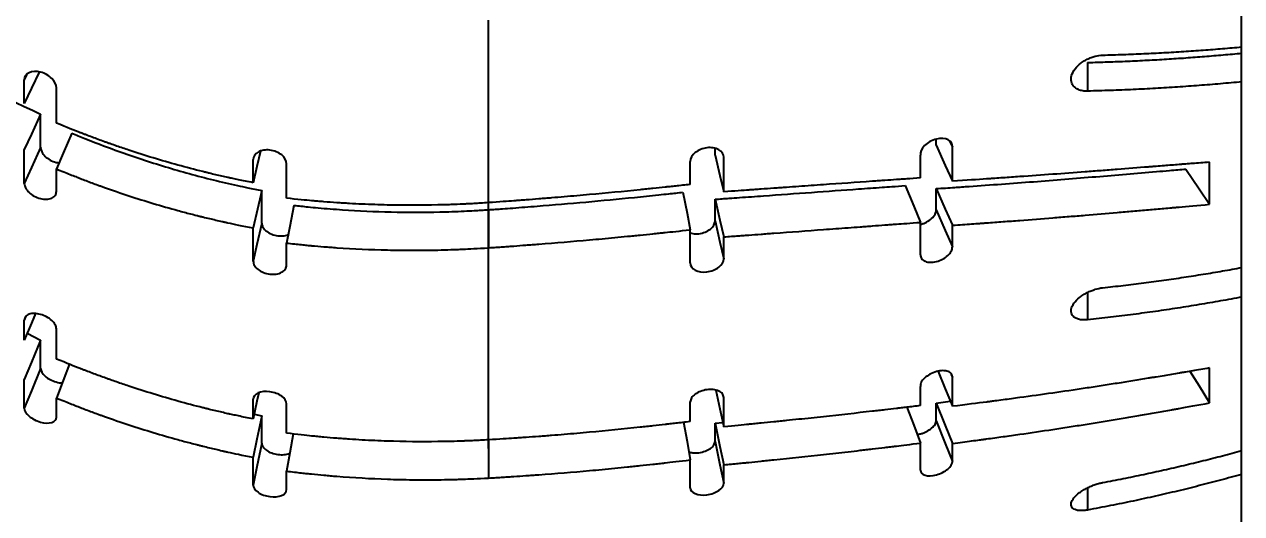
# Model space of a CAD drawing. Header units: millimetres. Extents: x 0 to 594, y 0 to 420.
# Drawn here: x 206.76 to 242.8, y 137.74 to 152.24 of the extents above; entities that cross this region are included whole.
import ezdxf

# ---------------------------------------------------------------- set-up
doc = ezdxf.new("R2010")
doc.units = ezdxf.units.MM
doc.header["$PDSIZE"] = -1
doc.linetypes.add('CENTERX2', pattern=[20.32, 12.7, -2.54, 2.54, -2.54])
doc.layers.add('중심선', color=1, linetype='CENTERX2')
doc.layers.add('치수', color=4, linetype='Continuous')
doc.styles.add('누리로봇 문자스타일_20230829', font='GOTHIC.TTF')
doc.dimstyles.new('A2기본 치수스타일', dxfattribs={"dimtxt": 4, "dimasz": 4, "dimexe": 0.5, "dimexo": 0.3, "dimgap": 1, "dimtad": 1, "dimtoh": 1, "dimdec": 1, "dimzin": 12, "dimdsep": 46, "dimtxsty": '누리로봇 문자스타일_20230829', "dimcen": 0.09, "dimclrd": 3, "dimclre": 3, "dimclrt": 3, "dimadec": 0, "dimazin": 3, "dimtm": 1e-09, "dimtfac": 1, "dimtdec": 1, "dimtofl": 0, "dimtmove": 0, "dimatfit": 3, "dimfxl": 1, "dimfrac": 2, "dimarcsym": 0})

# ---------------------------------------------------------------- blocks, each defined once
blk = doc.blocks.new('*D59')
at = {"layer": 'Defpoints', "color": 0}
for p in [(220.527, 295.65), (186.2, 124.35), (220.483, 124.35)]:
    blk.add_point(p, dxfattribs=at)
at = {"layer": '치수', "color": 3, "lineweight": -2}
for p, q in [((220.227, 295.65), (185.7, 295.65)), ((186.2, 292.15), (186.2, 127.85)), ((220.183, 124.35), (185.7, 124.35))]:
    blk.add_line(p, q, dxfattribs=at)
at = {"layer": '치수', "color": 3}
for points in [[(185.617, 292.15), (186.783, 292.15), (186.2, 295.65)], [(185.617, 127.85), (186.783, 127.85), (186.2, 124.35)]]:
    blk.add_solid(points, dxfattribs=at)
at = {"layer": '치수', "color": 3, "insert": (182.637, 210), "char_height": 5, "attachment_point": 5, "rotation": 90, "style": '누리로봇 문자스타일_20230829'}
blk.add_mtext('{\\fISOCPEUR|b0|i0|c0|p34;%%C}171', dxfattribs=at)

msp = doc.modelspace()

# ---------------------------------------------------------------- linework, layer by layer
at = {"color": 7, "linetype": 'Continuous', "lineweight": 25}
for p, q in [((242.8, 151.575), (242.8, 176.654)), ((242.8, 135.39), (242.8, 151.575)), ((238.24, 151.114), (238.24, 150.264)), ((206.76, 149.901), (206.76, 150.598)), ((207.71, 149.318), (207.71, 150.36)), ((206.76, 147.531), (206.76, 148.533)), ((227.21, 148.371), (227.21, 148.566)), ((233.757, 148.661), (233.756, 148.843)), ((234.149, 148.79), (234.237, 148.6)), ((213.535, 147.552), (213.535, 148.235)), ((226.477, 147.499), (226.477, 148.183)), ((227.465, 147.281), (227.465, 148.304)), ((233.29, 147.692), (233.29, 148.364)), ((241.846, 146.911), (241.846, 148.16)), ((207.71, 147.294), (207.71, 147.96)), ((214.523, 147.093), (214.523, 148.115)), ((213.79, 147.32), (213.535, 146.211)), ((220.5, 146.75), (220.5, 145.623)), ((233.29, 145.413), (233.29, 146.376)), ((213.535, 145.229), (213.535, 146.211)), ((226.477, 145.174), (226.477, 146.157)), ((234.24, 145.65), (234.24, 146.29)), ((214.523, 145.109), (214.523, 145.762)), ((227.465, 145.294), (227.465, 145.947)), ((206.76, 142.883), (206.76, 143.481)), ((206.848, 143.091), (207.243, 142.882)), ((207.71, 142.327), (207.71, 143.219)), ((241.846, 141.027), (241.846, 142.062)), ((206.76, 140.869), (206.76, 141.718)), ((234.197, 141.87), (234.237, 141.774)), ((233.29, 140.945), (233.29, 141.514)), ((207.71, 140.608), (207.71, 141.171)), ((213.535, 140.55), (213.535, 141.132)), ((214.523, 140.13), (214.523, 140.999)), ((226.477, 140.475), (226.477, 141.058)), ((227.465, 140.319), (227.465, 141.19)), ((233.757, 141.023), (234.175, 141.082)), ((213.567, 140.697), (213.79, 140.641)), ((227.21, 140.423), (227.438, 140.446)), ((233.29, 139.032), (233.29, 139.836)), ((234.24, 139.293), (234.24, 139.827)), ((213.535, 138.589), (213.535, 139.414)), ((226.477, 138.51), (226.477, 139.338)), ((227.465, 138.643), (227.465, 139.192)), ((214.523, 138.456), (214.523, 139.004))]:
    msp.add_line(p, q, dxfattribs=at)
at = {"color": 8, "linetype": 'Continuous', "lineweight": 25}
for p, q in [((206.836, 150.756), (206.76, 150.598)), ((238.24, 144.3), (238.24, 143.489)), ((206.809, 143.594), (206.76, 143.481)), ((220.5, 139.931), (220.5, 138.8)), ((238.24, 138.51), (238.24, 137.852))]:
    msp.add_line(p, q, dxfattribs=at)
at = {"color": 7, "linetype": 'Continuous', "lineweight": 25, "flags": 128}
for points in [[(207.199, 150.832), (206.973, 150.352), (206.76, 149.901)], [(207.243, 149.581), (206.973, 148.994), (206.76, 148.533)], [(208.163, 149.021), (207.909, 148.427), (207.71, 147.96)], [(207.243, 148.595), (206.973, 147.999), (206.76, 147.531)], [(213.754, 148.485), (213.647, 148.029), (213.535, 147.552)], [(233.757, 148.661), (234.027, 148.065), (234.24, 147.597)], [(227.21, 148.371), (227.353, 147.761), (227.465, 147.281)], [(241.146, 147.956), (241.538, 147.371), (241.846, 146.911)], [(232.837, 147.464), (233.091, 146.855), (233.29, 146.376)], [(226.258, 147.269), (226.381, 146.647), (226.477, 146.157)], [(227.21, 147.061), (227.353, 146.437), (227.465, 145.947)], [(233.757, 147.376), (234.027, 146.768), (234.24, 146.29)], [(214.742, 146.88), (214.619, 146.254), (214.523, 145.762)], [(233.757, 146.747), (234.027, 146.133), (234.24, 145.65)], [(213.79, 146.355), (213.647, 145.724), (213.535, 145.229)], [(227.21, 146.419), (227.353, 145.789), (227.465, 145.294)], [(207.093, 143.671), (206.973, 143.387), (206.76, 142.883)], [(207.243, 142.882), (206.973, 142.23), (206.76, 141.718)], [(207.243, 142.048), (206.973, 141.388), (206.76, 140.869)], [(208.1, 142.186), (207.909, 141.689), (207.71, 141.171)], [(233.815, 141.96), (234.027, 141.443), (234.24, 140.925)], [(241.27, 141.968), (241.538, 141.53), (241.846, 141.027)], [(213.699, 141.324), (213.647, 141.081), (213.535, 140.55)], [(227.237, 141.4), (227.353, 140.852), (227.465, 140.319)], [(233.757, 141.023), (234.027, 140.353), (234.24, 139.827)], [(213.79, 140.641), (213.647, 139.954), (213.535, 139.414)], [(232.889, 140.899), (233.091, 140.364), (233.29, 139.836)], [(226.278, 140.453), (226.381, 139.879), (226.477, 139.338)], [(227.21, 140.423), (227.353, 139.734), (227.465, 139.192)], [(233.757, 140.498), (234.027, 139.823), (234.24, 139.293)], [(214.72, 140.114), (214.619, 139.548), (214.523, 139.004)], [(227.21, 139.883), (227.353, 139.189), (227.465, 138.643)], [(213.79, 139.83), (213.647, 139.135), (213.535, 138.589)]]:
    msp.add_lwpolyline(points, dxfattribs=at)
at = {"color": 7, "linetype": 'Continuous', "lineweight": 25}
for points, knots in [([(202.936, 151.951), (203.1, 151.837), (204.448, 150.902), (205.937, 150.199), (207.243, 149.581)], [0, 0, 0, 0, 0.122058, 1, 1, 1, 1]), ([(238.24, 151.114), (238.439, 151.119), (238.835, 151.13), (239.423, 151.153), (240.004, 151.181), (240.578, 151.213), (241.144, 151.251), (241.703, 151.293), (242.255, 151.339), (242.619, 151.373), (242.8, 151.39)], [0, 0, 0, 0, 0.127806, 0.254811, 0.381017, 0.506422, 0.631025, 0.754824, 0.877816, 1, 1, 1, 1]), ([(238.685, 151.332), (238.889, 151.338), (239.296, 151.35), (239.9, 151.375), (240.496, 151.405), (241.083, 151.44), (241.663, 151.48), (242.235, 151.525), (242.612, 151.558), (242.8, 151.575)], [0, 0, 0, 0, 0.1458503, 0.290705, 0.4345636, 0.5774249, 0.7192867, 0.8601462, 1, 1, 1, 1]), ([(238.24, 150.264), (238.214, 150.264), (238.164, 150.264), (238.093, 150.272), (238.028, 150.287), (237.969, 150.308), (237.915, 150.335), (237.858, 150.374), (237.806, 150.429), (237.753, 150.527), (237.739, 150.677), (237.821, 150.88), (237.964, 151.038), (238.105, 151.143), (238.22, 151.21), (238.341, 151.264), (238.422, 151.288), (238.462, 151.3)], [0, 0, 0, 0, 0.042921, 0.084777, 0.125991, 0.167006, 0.208269, 0.250222, 0.312972, 0.375441, 0.499538, 0.624102, 0.749015, 0.810997, 0.874566, 0.936997, 1, 1, 1, 1]), ([(207.71, 150.36), (207.71, 150.454), (207.661, 150.554), (207.485, 150.728), (207.367, 150.795), (207.114, 150.86), (206.991, 150.855), (206.811, 150.768), (206.76, 150.691), (206.76, 150.598)], [0, 0, 0, 0, 0.25, 0.25, 0.5, 0.5, 0.75, 0.75, 1, 1, 1, 1]), ([(242.8, 150.54), (242.593, 150.521), (242.176, 150.482), (241.543, 150.43), (240.902, 150.384), (240.25, 150.344), (239.589, 150.311), (238.919, 150.283), (238.467, 150.271), (238.24, 150.264)], [0, 0, 0, 0, 0.139776, 0.280585, 0.422422, 0.565283, 0.709168, 0.854073, 1, 1, 1, 1]), ([(213.535, 147.552), (213.371, 147.584), (213.227, 147.613), (213.04, 147.652), (212.955, 147.67), (212.868, 147.688), (212.827, 147.697), (212.811, 147.701), (212.8, 147.703), (212.797, 147.704), (212.671, 147.731), (212.49, 147.772), (212.271, 147.824), (212.176, 147.847), (212.112, 147.863), (212.078, 147.871), (211.552, 148.002), (211.063, 148.137), (210.335, 148.358), (209.972, 148.474), (209.551, 148.617), (209.341, 148.69), (209.251, 148.722), (209.191, 148.744), (209.163, 148.754), (209.006, 148.81), (208.823, 148.878), (208.617, 148.956), (208.517, 148.994), (208.467, 149.014), (208.446, 149.022), (208.431, 149.027), (208.423, 149.031), (208.25, 149.098), (208.014, 149.192), (207.71, 149.318)], [0, 0, 0, 0, 0.0625, 0.0625, 0.09375, 0.109375, 0.117187, 0.121094, 0.121094, 0.125, 0.125, 0.1875, 0.21875, 0.234375, 0.234375, 0.25, 0.25, 0.5, 0.5, 0.625, 0.6875, 0.71875, 0.734375, 0.734375, 0.75, 0.75, 0.8125, 0.84375, 0.859375, 0.867188, 0.871094, 0.871094, 0.875, 0.875, 1, 1, 1, 1]), ([(208.163, 149.021), (208.293, 148.967), (208.521, 148.874), (208.978, 148.693), (209.767, 148.399), (210.932, 148.013), (212.115, 147.688), (212.932, 147.497), (213.411, 147.395), (213.651, 147.348), (213.79, 147.32)], [0, 0, 0, 0, 0.071918, 0.125251, 0.250423, 0.500539, 0.750377, 0.875216, 0.927763, 1, 1, 1, 1]), ([(234.237, 148.6), (234.246, 148.697), (234.202, 148.779), (234.021, 148.872), (233.893, 148.879), (233.629, 148.812), (233.503, 148.741), (233.324, 148.559), (233.279, 148.455), (233.29, 148.364)], [0, 0, 0, 0, 0.25, 0.25, 0.5, 0.5, 0.75, 0.75, 1, 1, 1, 1]), ([(207.243, 148.595), (207.25, 148.551), (207.264, 148.463), (207.369, 148.328), (207.52, 148.219), (207.673, 148.153), (207.76, 148.147), (207.79, 148.145)], [0, 0, 0, 0, 0.224224, 0.446915, 0.668691, 0.889522, 1, 1, 1, 1]), ([(214.523, 148.115), (214.522, 148.206), (214.471, 148.299), (214.287, 148.449), (214.162, 148.501), (213.9, 148.533), (213.774, 148.513), (213.588, 148.407), (213.535, 148.326), (213.535, 148.235)], [0, 0, 0, 0, 0.25, 0.25, 0.5, 0.5, 0.75, 0.75, 1, 1, 1, 1]), ([(227.465, 148.304), (227.464, 148.395), (227.412, 148.476), (227.226, 148.582), (227.1, 148.603), (226.839, 148.57), (226.713, 148.518), (226.529, 148.368), (226.477, 148.274), (226.477, 148.183)], [0, 0, 0, 0, 0.25, 0.25, 0.5, 0.5, 0.75, 0.75, 1, 1, 1, 1]), ([(234.24, 147.597), (234.239, 147.783), (234.238, 148.115), (234.237, 148.452), (234.237, 148.6)], [0, 0, 0, 0, 0.559998, 1, 1, 1, 1]), ([(241.846, 148.16), (241.666, 148.145), (241.501, 148.132), (241.277, 148.114), (241.171, 148.106), (241.057, 148.097), (241.003, 148.093), (240.98, 148.091), (240.965, 148.09), (240.959, 148.089), (240.803, 148.077), (240.579, 148.059), (240.31, 148.038), (240.194, 148.029), (240.116, 148.022), (240.075, 148.019), (239.732, 147.992), (239.27, 147.956), (238.799, 147.92), (238.483, 147.896), (238.322, 147.883), (237.848, 147.848), (237.529, 147.824), (236.884, 147.777), (236.56, 147.753), (236.065, 147.719), (235.818, 147.701), (235.53, 147.682), (235.386, 147.672), (235.314, 147.667), (235.283, 147.665), (235.262, 147.664), (235.25, 147.663), (234.989, 147.645), (234.656, 147.622), (234.24, 147.597)], [0, 0, 0, 0, 0.0625, 0.0625, 0.09375, 0.109375, 0.117187, 0.121094, 0.121094, 0.125, 0.125, 0.1875, 0.21875, 0.234375, 0.234375, 0.25, 0.25, 0.375, 0.4375, 0.4375, 0.5, 0.5, 0.625, 0.625, 0.75, 0.75, 0.8125, 0.84375, 0.859375, 0.867187, 0.871094, 0.871094, 0.875, 0.875, 1, 1, 1, 1]), ([(207.71, 147.96), (207.863, 147.897), (207.998, 147.843), (208.175, 147.772), (208.257, 147.74), (208.341, 147.707), (208.38, 147.692), (208.397, 147.685), (208.407, 147.681), (208.411, 147.68), (208.53, 147.634), (208.704, 147.568), (208.915, 147.49), (209.008, 147.457), (209.069, 147.435), (209.102, 147.423), (209.612, 147.241), (210.095, 147.082), (210.821, 146.864), (211.186, 146.759), (211.616, 146.645), (211.832, 146.589), (211.924, 146.566), (211.986, 146.551), (212.016, 146.543), (212.177, 146.504), (212.367, 146.459), (212.581, 146.41), (212.686, 146.386), (212.738, 146.375), (212.76, 146.37), (212.775, 146.367), (212.784, 146.365), (212.959, 146.327), (213.208, 146.275), (213.535, 146.211)], [0, 0, 0, 0, 0.0625, 0.0625, 0.09375, 0.109375, 0.117188, 0.121094, 0.121094, 0.125, 0.125, 0.1875, 0.21875, 0.234375, 0.234375, 0.25, 0.25, 0.5, 0.5, 0.625, 0.6875, 0.71875, 0.734375, 0.734375, 0.75, 0.75, 0.8125, 0.84375, 0.859375, 0.867188, 0.871094, 0.871094, 0.875, 0.875, 1, 1, 1, 1]), ([(233.757, 147.376), (233.94, 147.388), (234.265, 147.409), (234.911, 147.455), (236.011, 147.533), (237.577, 147.655), (239.093, 147.78), (240.114, 147.867), (240.698, 147.917), (240.987, 147.942), (241.146, 147.956)], [0, 0, 0, 0, 0.070116, 0.124639, 0.249383, 0.499167, 0.749371, 0.874636, 0.930885, 1, 1, 1, 1]), ([(206.76, 147.531), (206.768, 147.485), (206.782, 147.395), (206.891, 147.258), (207.047, 147.145), (207.234, 147.072), (207.421, 147.051), (207.578, 147.086), (207.689, 147.169), (207.703, 147.252), (207.71, 147.294)], [0, 0, 0, 0, 0.125184, 0.249994, 0.375008, 0.50002, 0.625034, 0.750018, 0.875029, 1, 1, 1, 1]), ([(226.477, 147.499), (226.313, 147.481), (226.169, 147.465), (225.983, 147.445), (225.897, 147.436), (225.811, 147.427), (225.771, 147.423), (225.754, 147.421), (225.744, 147.42), (225.74, 147.419), (225.615, 147.406), (225.434, 147.387), (225.214, 147.364), (225.117, 147.355), (225.053, 147.348), (225.019, 147.344), (224.489, 147.291), (223.99, 147.243), (223.244, 147.176), (222.871, 147.143), (222.434, 147.106), (222.215, 147.088), (222.121, 147.081), (222.059, 147.076), (222.029, 147.073), (221.865, 147.06), (221.673, 147.045), (221.458, 147.029), (221.352, 147.021), (221.3, 147.017), (221.277, 147.015), (221.263, 147.014), (221.253, 147.014), (221.079, 147.001), (220.83, 146.982), (220.5, 146.96)], [0, 0, 0, 0, 0.0625, 0.0625, 0.09375, 0.109375, 0.117188, 0.121094, 0.121094, 0.125, 0.125, 0.1875, 0.21875, 0.234375, 0.234375, 0.25, 0.25, 0.5, 0.5, 0.625, 0.6875, 0.71875, 0.734375, 0.734375, 0.75, 0.75, 0.8125, 0.84375, 0.859375, 0.867187, 0.871094, 0.871094, 0.875, 0.875, 1, 1, 1, 1]), ([(227.21, 147.061), (227.349, 147.07), (227.589, 147.087), (228.068, 147.122), (228.884, 147.18), (230.067, 147.266), (231.232, 147.349), (232.021, 147.407), (232.479, 147.438), (232.706, 147.455), (232.837, 147.464)], [0, 0, 0, 0, 0.0723163, 0.1247866, 0.2496273, 0.4994672, 0.7495811, 0.8747516, 0.9281304, 1, 1, 1, 1]), ([(233.29, 147.692), (233.137, 147.681), (233.002, 147.672), (232.824, 147.66), (232.742, 147.654), (232.658, 147.648), (232.619, 147.646), (232.602, 147.645), (232.592, 147.644), (232.588, 147.644), (232.469, 147.635), (232.295, 147.623), (232.083, 147.608), (231.991, 147.602), (231.929, 147.598), (231.896, 147.595), (231.387, 147.559), (230.903, 147.525), (230.177, 147.473), (229.812, 147.447), (229.383, 147.417), (229.167, 147.401), (229.074, 147.395), (229.012, 147.39), (228.983, 147.388), (228.822, 147.377), (228.632, 147.364), (228.418, 147.348), (228.313, 147.341), (228.261, 147.337), (228.239, 147.336), (228.224, 147.335), (228.215, 147.334), (228.04, 147.321), (227.792, 147.303), (227.465, 147.281)], [0, 0, 0, 0, 0.0625, 0.0625, 0.09375, 0.109375, 0.117187, 0.121094, 0.121094, 0.125, 0.125, 0.1875, 0.21875, 0.234375, 0.234375, 0.25, 0.25, 0.5, 0.5, 0.625, 0.6875, 0.71875, 0.734375, 0.734375, 0.75, 0.75, 0.8125, 0.84375, 0.859375, 0.867187, 0.871094, 0.871094, 0.875, 0.875, 1, 1, 1, 1]), ([(220.5, 146.96), (220.335, 146.949), (220.19, 146.94), (220.003, 146.929), (219.917, 146.925), (219.83, 146.92), (219.79, 146.918), (219.774, 146.918), (219.763, 146.917), (219.76, 146.917), (219.634, 146.911), (219.452, 146.904), (219.231, 146.897), (219.134, 146.894), (219.069, 146.892), (219.035, 146.892), (218.503, 146.879), (218.005, 146.879), (217.258, 146.896), (216.885, 146.909), (216.449, 146.931), (216.231, 146.944), (216.137, 146.95), (216.075, 146.954), (216.045, 146.956), (215.882, 146.967), (215.691, 146.981), (215.476, 146.999), (215.371, 147.008), (215.319, 147.012), (215.296, 147.014), (215.282, 147.016), (215.272, 147.017), (215.098, 147.032), (214.85, 147.057), (214.523, 147.093)], [0, 0, 0, 0, 0.0625, 0.0625, 0.09375, 0.109375, 0.117187, 0.121094, 0.121094, 0.125, 0.125, 0.1875, 0.21875, 0.234375, 0.234375, 0.25, 0.25, 0.5, 0.5, 0.625, 0.6875, 0.71875, 0.734375, 0.734375, 0.75, 0.75, 0.8125, 0.84375, 0.859375, 0.867187, 0.871094, 0.871094, 0.875, 0.875, 1, 1, 1, 1]), ([(220.5, 146.75), (220.639, 146.76), (220.879, 146.776), (221.359, 146.812), (222.181, 146.875), (223.383, 146.977), (224.583, 147.091), (225.402, 147.177), (225.88, 147.227), (226.119, 147.254), (226.258, 147.269)], [0, 0, 0, 0, 0.072631, 0.124947, 0.249912, 0.499874, 0.749896, 0.874935, 0.927384, 1, 1, 1, 1]), ([(214.742, 146.88), (214.881, 146.865), (215.12, 146.839), (215.598, 146.793), (216.417, 146.728), (217.617, 146.674), (218.819, 146.674), (219.641, 146.702), (220.121, 146.726), (220.361, 146.742), (220.5, 146.75)], [0, 0, 0, 0, 0.07268, 0.125065, 0.250105, 0.500126, 0.750088, 0.875053, 0.927437, 1, 1, 1, 1]), ([(233.29, 146.318), (233.292, 146.318), (233.324, 146.322), (233.387, 146.347), (233.503, 146.397), (233.63, 146.489), (233.736, 146.619), (233.75, 146.704), (233.757, 146.747)], [0, 0, 0, 0, 0.0091418, 0.1332412, 0.2562227, 0.5027435, 0.7508722, 1, 1, 1, 1]), ([(234.24, 146.29), (234.45, 146.304), (234.639, 146.317), (234.889, 146.335), (235.007, 146.344), (235.129, 146.353), (235.187, 146.357), (235.215, 146.359), (235.227, 146.36), (235.235, 146.36), (235.238, 146.361), (235.406, 146.373), (235.651, 146.391), (235.9, 146.41), (236.065, 146.422), (236.15, 146.429), (236.561, 146.46), (237.049, 146.498), (237.53, 146.537), (237.849, 146.563), (238.007, 146.576), (238.486, 146.616), (238.96, 146.656), (239.503, 146.703), (239.733, 146.723), (239.886, 146.736), (239.961, 146.743), (240.195, 146.763), (240.425, 146.784), (240.69, 146.807), (240.821, 146.819), (240.886, 146.824), (240.914, 146.827), (240.932, 146.829), (240.943, 146.83), (241.19, 146.852), (241.489, 146.877), (241.846, 146.911)], [0, 0, 0, 0, 0.0625, 0.0625, 0.09375, 0.109375, 0.117188, 0.121094, 0.123047, 0.123047, 0.125, 0.125, 0.1875, 0.21875, 0.21875, 0.25, 0.25, 0.375, 0.4375, 0.4375, 0.5, 0.5, 0.625, 0.6875, 0.71875, 0.71875, 0.75, 0.75, 0.8125, 0.84375, 0.859375, 0.867188, 0.871094, 0.871094, 0.875, 0.875, 1, 1, 1, 1]), ([(213.79, 146.355), (213.791, 146.341), (213.793, 146.313), (213.805, 146.27), (213.829, 146.221), (213.868, 146.167), (213.947, 146.093), (214.079, 146.017), (214.235, 145.977), (214.36, 145.97), (214.449, 145.978), (214.533, 145.997), (214.579, 146.019), (214.603, 146.03)], [0, 0, 0, 0, 0.057097, 0.113281, 0.169474, 0.253048, 0.336675, 0.50253, 0.667515, 0.750297, 0.833318, 0.916507, 1, 1, 1, 1]), ([(226.477, 146.068), (226.501, 146.058), (226.575, 146.03), (226.735, 146.034), (226.921, 146.08), (227.079, 146.171), (227.189, 146.291), (227.203, 146.376), (227.21, 146.419)], [0, 0, 0, 0, 0.088038, 0.269158, 0.450291, 0.632342, 0.81576, 1, 1, 1, 1]), ([(227.465, 145.947), (227.629, 145.959), (227.773, 145.969), (227.959, 145.983), (228.045, 145.989), (228.132, 145.996), (228.172, 145.999), (228.188, 146), (228.199, 146.001), (228.203, 146.001), (228.328, 146.01), (228.509, 146.023), (228.727, 146.039), (228.823, 146.046), (228.887, 146.051), (228.92, 146.053), (229.447, 146.092), (229.934, 146.128), (230.663, 146.182), (231.026, 146.209), (231.447, 146.24), (231.657, 146.256), (231.747, 146.262), (231.807, 146.267), (231.836, 146.269), (231.992, 146.281), (232.176, 146.294), (232.381, 146.309), (232.482, 146.317), (232.532, 146.321), (232.553, 146.322), (232.568, 146.323), (232.576, 146.324), (232.749, 146.336), (232.985, 146.353), (233.29, 146.376)], [0, 0, 0, 0, 0.0625, 0.0625, 0.09375, 0.109375, 0.117187, 0.121094, 0.121094, 0.125, 0.125, 0.1875, 0.21875, 0.234375, 0.234375, 0.25, 0.25, 0.5, 0.5, 0.625, 0.6875, 0.71875, 0.734375, 0.734375, 0.75, 0.75, 0.8125, 0.84375, 0.859375, 0.867188, 0.871094, 0.871094, 0.875, 0.875, 1, 1, 1, 1]), ([(220.5, 145.623), (220.665, 145.634), (220.81, 145.644), (220.997, 145.657), (221.083, 145.663), (221.17, 145.67), (221.21, 145.673), (221.226, 145.674), (221.237, 145.675), (221.24, 145.675), (221.366, 145.684), (221.548, 145.698), (221.769, 145.714), (221.866, 145.722), (221.931, 145.727), (221.965, 145.729), (222.497, 145.771), (222.995, 145.813), (223.742, 145.88), (224.115, 145.914), (224.551, 145.956), (224.769, 145.978), (224.863, 145.987), (224.925, 145.993), (224.955, 145.996), (225.118, 146.013), (225.309, 146.032), (225.524, 146.055), (225.629, 146.066), (225.681, 146.071), (225.704, 146.074), (225.718, 146.075), (225.728, 146.076), (225.901, 146.094), (226.15, 146.12), (226.477, 146.157)], [0, 0, 0, 0, 0.0625, 0.0625, 0.09375, 0.109375, 0.117188, 0.121094, 0.121094, 0.125, 0.125, 0.1875, 0.21875, 0.234375, 0.234375, 0.25, 0.25, 0.5, 0.5, 0.625, 0.6875, 0.71875, 0.734375, 0.734375, 0.75, 0.75, 0.8125, 0.84375, 0.859375, 0.867188, 0.871094, 0.871094, 0.875, 0.875, 1, 1, 1, 1]), ([(214.523, 145.762), (214.687, 145.743), (214.831, 145.728), (215.017, 145.709), (215.102, 145.701), (215.189, 145.693), (215.229, 145.689), (215.245, 145.687), (215.256, 145.686), (215.259, 145.686), (215.384, 145.675), (215.566, 145.659), (215.786, 145.642), (215.883, 145.635), (215.947, 145.631), (215.981, 145.628), (216.512, 145.592), (217.01, 145.569), (217.756, 145.552), (218.129, 145.547), (218.566, 145.549), (218.785, 145.552), (218.879, 145.554), (218.941, 145.555), (218.971, 145.556), (219.135, 145.559), (219.327, 145.565), (219.542, 145.573), (219.648, 145.577), (219.7, 145.579), (219.723, 145.58), (219.738, 145.581), (219.747, 145.581), (219.921, 145.589), (220.17, 145.602), (220.5, 145.623)], [0, 0, 0, 0, 0.0625, 0.0625, 0.09375, 0.109375, 0.117188, 0.121094, 0.121094, 0.125, 0.125, 0.1875, 0.21875, 0.234375, 0.234375, 0.25, 0.25, 0.5, 0.5, 0.625, 0.6875, 0.71875, 0.734375, 0.734375, 0.75, 0.75, 0.8125, 0.84375, 0.859375, 0.867187, 0.871094, 0.871094, 0.875, 0.875, 1, 1, 1, 1]), ([(233.29, 145.413), (233.297, 145.373), (233.311, 145.294), (233.421, 145.215), (233.577, 145.183), (233.764, 145.204), (233.951, 145.276), (234.108, 145.386), (234.218, 145.52), (234.232, 145.607), (234.24, 145.65)], [0, 0, 0, 0, 0.125161, 0.249983, 0.374979, 0.500033, 0.625106, 0.750017, 0.875009, 1, 1, 1, 1]), ([(226.477, 145.174), (226.478, 145.087), (226.529, 145.011), (226.715, 144.912), (226.84, 144.892), (227.102, 144.924), (227.228, 144.974), (227.413, 145.119), (227.465, 145.208), (227.465, 145.294)], [0, 0, 0, 0, 0.25, 0.25, 0.5, 0.5, 0.75, 0.75, 1, 1, 1, 1]), ([(213.535, 145.229), (213.543, 145.186), (213.558, 145.099), (213.672, 144.977), (213.835, 144.884), (214.029, 144.835), (214.223, 144.837), (214.386, 144.89), (214.5, 144.984), (214.515, 145.067), (214.523, 145.109)], [0, 0, 0, 0, 0.125191, 0.249962, 0.374972, 0.499974, 0.624967, 0.749994, 0.875042, 1, 1, 1, 1]), ([(238.685, 144.438), (238.889, 144.461), (239.296, 144.506), (239.9, 144.581), (240.496, 144.662), (241.084, 144.748), (241.663, 144.839), (242.235, 144.935), (242.612, 145.004), (242.8, 145.038)], [0, 0, 0, 0, 0.145859, 0.29072, 0.434582, 0.577443, 0.719302, 0.860155, 1, 1, 1, 1]), ([(238.24, 143.489), (238.214, 143.487), (238.164, 143.483), (238.093, 143.484), (238.028, 143.491), (237.969, 143.504), (237.915, 143.523), (237.858, 143.551), (237.806, 143.594), (237.753, 143.674), (237.739, 143.8), (237.821, 143.98), (237.964, 144.127), (238.105, 144.229), (238.22, 144.295), (238.341, 144.352), (238.422, 144.378), (238.462, 144.392)], [0, 0, 0, 0, 0.042919, 0.084773, 0.125986, 0.167001, 0.208266, 0.250222, 0.312971, 0.375442, 0.499538, 0.624102, 0.749015, 0.810996, 0.874566, 0.936997, 1, 1, 1, 1]), ([(242.8, 144.161), (242.593, 144.122), (242.176, 144.045), (241.544, 143.936), (240.902, 143.833), (240.25, 143.736), (239.589, 143.646), (238.919, 143.563), (238.467, 143.514), (238.24, 143.489)], [0, 0, 0, 0, 0.139756, 0.280551, 0.422381, 0.565243, 0.709134, 0.854053, 1, 1, 1, 1]), ([(207.71, 143.219), (207.703, 143.26), (207.689, 143.342), (207.58, 143.471), (207.426, 143.58), (207.24, 143.656), (207.053, 143.686), (206.893, 143.663), (206.782, 143.593), (206.768, 143.518), (206.76, 143.481)], [0, 0, 0, 0, 0.125115, 0.250042, 0.375105, 0.500139, 0.625343, 0.750083, 0.874951, 1, 1, 1, 1]), ([(207.243, 142.048), (207.25, 142.01), (207.264, 141.935), (207.369, 141.814), (207.521, 141.71), (207.699, 141.643), (207.83, 141.613), (207.881, 141.619), (207.883, 141.619)], [0, 0, 0, 0, 0.200591, 0.399808, 0.598219, 0.795768, 0.993296, 1, 1, 1, 1]), ([(213.535, 140.55), (213.371, 140.582), (213.227, 140.612), (213.04, 140.652), (212.955, 140.67), (212.868, 140.689), (212.827, 140.698), (212.811, 140.702), (212.8, 140.704), (212.797, 140.705), (212.671, 140.733), (212.49, 140.774), (212.271, 140.827), (212.176, 140.85), (212.112, 140.866), (212.078, 140.875), (211.552, 141.007), (211.063, 141.143), (210.335, 141.366), (209.972, 141.482), (209.551, 141.625), (209.341, 141.699), (209.251, 141.731), (209.191, 141.752), (209.163, 141.763), (209.006, 141.819), (208.823, 141.887), (208.617, 141.964), (208.517, 142.003), (208.467, 142.022), (208.446, 142.031), (208.431, 142.036), (208.423, 142.04), (208.25, 142.107), (208.014, 142.201), (207.71, 142.327)], [0, 0, 0, 0, 0.0625, 0.0625, 0.09375, 0.109375, 0.117188, 0.121094, 0.121094, 0.125, 0.125, 0.1875, 0.21875, 0.234375, 0.234375, 0.25, 0.25, 0.5, 0.5, 0.625, 0.6875, 0.71875, 0.734375, 0.734375, 0.75, 0.75, 0.8125, 0.84375, 0.859375, 0.867188, 0.871094, 0.871094, 0.875, 0.875, 1, 1, 1, 1]), ([(241.846, 142.062), (241.666, 142.03), (241.501, 142.001), (241.277, 141.963), (241.171, 141.945), (241.057, 141.925), (241.003, 141.916), (240.98, 141.912), (240.965, 141.91), (240.959, 141.909), (240.803, 141.882), (240.579, 141.844), (240.31, 141.8), (240.194, 141.78), (240.116, 141.768), (240.075, 141.761), (239.732, 141.705), (239.27, 141.63), (238.799, 141.557), (238.483, 141.508), (238.322, 141.483), (237.848, 141.412), (237.529, 141.365), (236.884, 141.272), (236.56, 141.226), (236.065, 141.159), (235.818, 141.125), (235.53, 141.088), (235.386, 141.069), (235.314, 141.06), (235.283, 141.056), (235.262, 141.053), (235.25, 141.051), (234.989, 141.018), (234.656, 140.974), (234.24, 140.925)], [0, 0, 0, 0, 0.0625, 0.0625, 0.09375, 0.109375, 0.117187, 0.121094, 0.121094, 0.125, 0.125, 0.1875, 0.21875, 0.234375, 0.234375, 0.25, 0.25, 0.375, 0.4375, 0.4375, 0.5, 0.5, 0.625, 0.625, 0.75, 0.75, 0.8125, 0.84375, 0.859375, 0.867188, 0.871094, 0.871094, 0.875, 0.875, 1, 1, 1, 1]), ([(234.237, 141.774), (234.234, 141.813), (234.228, 141.891), (234.121, 141.966), (233.957, 141.991), (233.761, 141.96), (233.565, 141.881), (233.405, 141.767), (233.298, 141.635), (233.292, 141.554), (233.29, 141.514)], [0, 0, 0, 0, 0.125234, 0.249934, 0.374938, 0.49988, 0.624771, 0.749945, 0.874977, 1, 1, 1, 1]), ([(214.523, 140.999), (214.522, 141.077), (214.471, 141.158), (214.287, 141.292), (214.162, 141.339), (213.9, 141.375), (213.774, 141.362), (213.588, 141.277), (213.535, 141.209), (213.535, 141.132)], [0, 0, 0, 0, 0.25, 0.25, 0.5, 0.5, 0.75, 0.75, 1, 1, 1, 1]), ([(227.465, 141.19), (227.457, 141.228), (227.442, 141.303), (227.328, 141.385), (227.163, 141.428), (226.969, 141.424), (226.775, 141.375), (226.613, 141.288), (226.499, 141.176), (226.485, 141.097), (226.477, 141.058)], [0, 0, 0, 0, 0.1252243, 0.2499402, 0.3749384, 0.4999141, 0.6248536, 0.7499642, 0.875072, 1, 1, 1, 1]), ([(207.71, 141.171), (207.863, 141.109), (207.998, 141.055), (208.175, 140.984), (208.257, 140.952), (208.341, 140.919), (208.38, 140.904), (208.397, 140.898), (208.407, 140.893), (208.411, 140.892), (208.53, 140.846), (208.704, 140.78), (208.915, 140.703), (209.008, 140.67), (209.069, 140.647), (209.102, 140.636), (209.612, 140.454), (210.095, 140.294), (210.821, 140.075), (211.186, 139.969), (211.616, 139.854), (211.832, 139.798), (211.924, 139.775), (211.986, 139.759), (212.016, 139.752), (212.177, 139.712), (212.367, 139.666), (212.581, 139.616), (212.686, 139.593), (212.738, 139.581), (212.76, 139.576), (212.775, 139.573), (212.784, 139.571), (212.959, 139.532), (213.208, 139.479), (213.535, 139.414)], [0, 0, 0, 0, 0.0625, 0.0625, 0.09375, 0.109375, 0.117187, 0.121094, 0.121094, 0.125, 0.125, 0.1875, 0.21875, 0.234375, 0.234375, 0.25, 0.25, 0.5, 0.5, 0.625, 0.6875, 0.71875, 0.734375, 0.734375, 0.75, 0.75, 0.8125, 0.84375, 0.859375, 0.867187, 0.871094, 0.871094, 0.875, 0.875, 1, 1, 1, 1]), ([(233.29, 140.945), (233.137, 140.926), (233.002, 140.91), (232.824, 140.889), (232.742, 140.879), (232.658, 140.87), (232.619, 140.865), (232.602, 140.863), (232.592, 140.862), (232.588, 140.862), (232.469, 140.848), (232.295, 140.827), (232.083, 140.803), (231.991, 140.792), (231.929, 140.785), (231.896, 140.781), (231.387, 140.723), (230.903, 140.669), (230.177, 140.591), (229.812, 140.552), (229.383, 140.507), (229.167, 140.485), (229.074, 140.476), (229.012, 140.47), (228.983, 140.467), (228.822, 140.451), (228.632, 140.432), (228.418, 140.411), (228.313, 140.4), (228.261, 140.395), (228.239, 140.393), (228.224, 140.392), (228.215, 140.391), (228.04, 140.374), (227.792, 140.349), (227.465, 140.319)], [0, 0, 0, 0, 0.0625, 0.0625, 0.09375, 0.109375, 0.117188, 0.121094, 0.121094, 0.125, 0.125, 0.1875, 0.21875, 0.234375, 0.234375, 0.25, 0.25, 0.5, 0.5, 0.625, 0.6875, 0.71875, 0.734375, 0.734375, 0.75, 0.75, 0.8125, 0.84375, 0.859375, 0.867188, 0.871094, 0.871094, 0.875, 0.875, 1, 1, 1, 1]), ([(234.24, 139.827), (234.45, 139.853), (234.639, 139.878), (234.889, 139.911), (235.007, 139.926), (235.129, 139.943), (235.187, 139.951), (235.215, 139.955), (235.227, 139.956), (235.235, 139.957), (235.238, 139.958), (235.406, 139.98), (235.651, 140.014), (235.9, 140.049), (236.065, 140.072), (236.15, 140.084), (236.561, 140.143), (237.049, 140.215), (237.53, 140.289), (237.849, 140.339), (238.007, 140.364), (238.486, 140.44), (238.96, 140.517), (239.503, 140.609), (239.733, 140.648), (239.886, 140.675), (239.961, 140.687), (240.195, 140.728), (240.425, 140.768), (240.69, 140.816), (240.821, 140.839), (240.886, 140.851), (240.914, 140.856), (240.932, 140.859), (240.943, 140.861), (241.19, 140.906), (241.489, 140.959), (241.846, 141.027)], [0, 0, 0, 0, 0.0625, 0.0625, 0.09375, 0.109375, 0.117188, 0.121094, 0.123047, 0.123047, 0.125, 0.125, 0.1875, 0.21875, 0.21875, 0.25, 0.25, 0.375, 0.4375, 0.4375, 0.5, 0.5, 0.625, 0.6875, 0.71875, 0.71875, 0.75, 0.75, 0.8125, 0.84375, 0.859375, 0.867188, 0.871094, 0.871094, 0.875, 0.875, 1, 1, 1, 1]), ([(206.76, 140.869), (206.761, 140.795), (206.81, 140.711), (206.987, 140.557), (207.108, 140.494), (207.36, 140.424), (207.481, 140.42), (207.66, 140.476), (207.71, 140.534), (207.71, 140.608)], [0, 0, 0, 0, 0.25, 0.25, 0.5, 0.5, 0.75, 0.75, 1, 1, 1, 1]), ([(226.477, 140.475), (226.313, 140.454), (226.169, 140.437), (225.983, 140.415), (225.897, 140.405), (225.811, 140.395), (225.771, 140.39), (225.754, 140.389), (225.744, 140.387), (225.74, 140.387), (225.615, 140.373), (225.434, 140.352), (225.214, 140.328), (225.117, 140.317), (225.053, 140.31), (225.019, 140.307), (224.489, 140.25), (223.99, 140.2), (223.244, 140.132), (222.871, 140.1), (222.434, 140.064), (222.215, 140.047), (222.121, 140.04), (222.059, 140.035), (222.029, 140.033), (221.865, 140.021), (221.673, 140.007), (221.458, 139.992), (221.352, 139.985), (221.3, 139.981), (221.277, 139.98), (221.263, 139.979), (221.253, 139.978), (221.079, 139.966), (220.83, 139.95), (220.5, 139.931)], [0, 0, 0, 0, 0.0625, 0.0625, 0.09375, 0.109375, 0.117188, 0.121094, 0.121094, 0.125, 0.125, 0.1875, 0.21875, 0.234375, 0.234375, 0.25, 0.25, 0.5, 0.5, 0.625, 0.6875, 0.71875, 0.734375, 0.734375, 0.75, 0.75, 0.8125, 0.84375, 0.859375, 0.867188, 0.871094, 0.871094, 0.875, 0.875, 1, 1, 1, 1]), ([(233.193, 140.094), (233.227, 140.098), (233.291, 140.105), (233.387, 140.139), (233.503, 140.19), (233.63, 140.274), (233.736, 140.391), (233.75, 140.462), (233.757, 140.498)], [0, 0, 0, 0, 0.12758, 0.236831, 0.345121, 0.562179, 0.780644, 1, 1, 1, 1]), ([(220.5, 139.931), (220.335, 139.922), (220.19, 139.914), (220.003, 139.906), (219.917, 139.902), (219.83, 139.899), (219.79, 139.897), (219.774, 139.896), (219.763, 139.896), (219.76, 139.896), (219.634, 139.891), (219.452, 139.886), (219.231, 139.881), (219.134, 139.88), (219.069, 139.879), (219.035, 139.878), (218.503, 139.872), (218.005, 139.877), (217.258, 139.902), (216.885, 139.918), (216.449, 139.945), (216.231, 139.961), (216.137, 139.968), (216.075, 139.973), (216.045, 139.975), (215.882, 139.988), (215.691, 140.004), (215.476, 140.024), (215.371, 140.035), (215.319, 140.04), (215.296, 140.042), (215.282, 140.044), (215.272, 140.044), (215.098, 140.062), (214.85, 140.089), (214.523, 140.13)], [0, 0, 0, 0, 0.0625, 0.0625, 0.09375, 0.109375, 0.117188, 0.121094, 0.121094, 0.125, 0.125, 0.1875, 0.21875, 0.234375, 0.234375, 0.25, 0.25, 0.5, 0.5, 0.625, 0.6875, 0.71875, 0.734375, 0.734375, 0.75, 0.75, 0.8125, 0.84375, 0.859375, 0.867188, 0.871094, 0.871094, 0.875, 0.875, 1, 1, 1, 1]), ([(226.435, 139.575), (226.472, 139.564), (226.559, 139.538), (226.735, 139.544), (226.921, 139.59), (227.079, 139.671), (227.189, 139.776), (227.203, 139.847), (227.21, 139.883)], [0, 0, 0, 0, 0.131401, 0.303914, 0.476435, 0.649821, 0.824522, 1, 1, 1, 1]), ([(227.465, 139.192), (227.629, 139.207), (227.773, 139.221), (227.959, 139.239), (228.045, 139.248), (228.132, 139.257), (228.172, 139.261), (228.188, 139.262), (228.199, 139.263), (228.203, 139.264), (228.328, 139.276), (228.509, 139.294), (228.727, 139.316), (228.823, 139.326), (228.887, 139.333), (228.92, 139.336), (229.447, 139.39), (229.934, 139.443), (230.663, 139.524), (231.026, 139.565), (231.447, 139.614), (231.657, 139.638), (231.747, 139.649), (231.807, 139.656), (231.836, 139.659), (231.992, 139.678), (232.176, 139.7), (232.381, 139.725), (232.482, 139.737), (232.532, 139.743), (232.553, 139.746), (232.568, 139.747), (232.576, 139.748), (232.749, 139.769), (232.985, 139.798), (233.29, 139.836)], [0, 0, 0, 0, 0.0625, 0.0625, 0.09375, 0.109375, 0.117187, 0.121094, 0.121094, 0.125, 0.125, 0.1875, 0.21875, 0.234375, 0.234375, 0.25, 0.25, 0.5, 0.5, 0.625, 0.6875, 0.71875, 0.734375, 0.734375, 0.75, 0.75, 0.8125, 0.84375, 0.859375, 0.867188, 0.871094, 0.871094, 0.875, 0.875, 1, 1, 1, 1]), ([(213.79, 139.83), (213.791, 139.818), (213.793, 139.794), (213.805, 139.758), (213.829, 139.716), (213.868, 139.67), (213.947, 139.605), (214.079, 139.537), (214.235, 139.499), (214.36, 139.489), (214.449, 139.492), (214.533, 139.506), (214.579, 139.523), (214.603, 139.531)], [0, 0, 0, 0, 0.057097, 0.113281, 0.169474, 0.253048, 0.336675, 0.50253, 0.667515, 0.750297, 0.833318, 0.916507, 1, 1, 1, 1]), ([(238.685, 138.667), (238.889, 138.705), (239.296, 138.783), (239.9, 138.907), (240.496, 139.037), (241.084, 139.173), (241.663, 139.314), (242.235, 139.459), (242.612, 139.561), (242.8, 139.612)], [0, 0, 0, 0, 0.14587, 0.290738, 0.434604, 0.577465, 0.71932, 0.860166, 1, 1, 1, 1]), ([(220.5, 138.8), (220.665, 138.809), (220.81, 138.818), (220.997, 138.829), (221.083, 138.835), (221.17, 138.84), (221.21, 138.843), (221.226, 138.844), (221.237, 138.845), (221.24, 138.845), (221.366, 138.853), (221.548, 138.865), (221.769, 138.881), (221.866, 138.888), (221.931, 138.892), (221.965, 138.895), (222.497, 138.934), (222.995, 138.975), (223.742, 139.042), (224.115, 139.077), (224.551, 139.121), (224.769, 139.144), (224.863, 139.153), (224.925, 139.16), (224.955, 139.163), (225.118, 139.181), (225.309, 139.201), (225.524, 139.225), (225.629, 139.237), (225.681, 139.243), (225.704, 139.246), (225.718, 139.248), (225.728, 139.249), (225.901, 139.269), (226.15, 139.297), (226.477, 139.338)], [0, 0, 0, 0, 0.0625, 0.0625, 0.09375, 0.109375, 0.117187, 0.121094, 0.121094, 0.125, 0.125, 0.1875, 0.21875, 0.234375, 0.234375, 0.25, 0.25, 0.5, 0.5, 0.625, 0.6875, 0.71875, 0.734375, 0.734375, 0.75, 0.75, 0.8125, 0.84375, 0.859375, 0.867187, 0.871094, 0.871094, 0.875, 0.875, 1, 1, 1, 1]), ([(233.29, 139.032), (233.29, 138.961), (233.34, 138.908), (233.517, 138.857), (233.638, 138.862), (233.89, 138.931), (234.011, 138.992), (234.19, 139.141), (234.24, 139.223), (234.24, 139.293)], [0, 0, 0, 0, 0.25, 0.25, 0.5, 0.5, 0.75, 0.75, 1, 1, 1, 1]), ([(214.523, 139.004), (214.687, 138.984), (214.831, 138.967), (215.017, 138.946), (215.102, 138.937), (215.189, 138.928), (215.229, 138.923), (215.245, 138.922), (215.256, 138.921), (215.259, 138.92), (215.384, 138.908), (215.566, 138.89), (215.786, 138.87), (215.883, 138.862), (215.947, 138.857), (215.981, 138.854), (216.512, 138.812), (217.01, 138.784), (217.756, 138.758), (218.129, 138.75), (218.566, 138.747), (218.785, 138.748), (218.879, 138.748), (218.941, 138.749), (218.971, 138.749), (219.135, 138.751), (219.327, 138.754), (219.542, 138.76), (219.648, 138.763), (219.7, 138.764), (219.723, 138.765), (219.738, 138.766), (219.747, 138.766), (219.921, 138.772), (220.17, 138.782), (220.5, 138.8)], [0, 0, 0, 0, 0.0625, 0.0625, 0.09375, 0.109375, 0.117188, 0.121094, 0.121094, 0.125, 0.125, 0.1875, 0.21875, 0.234375, 0.234375, 0.25, 0.25, 0.5, 0.5, 0.625, 0.6875, 0.71875, 0.734375, 0.734375, 0.75, 0.75, 0.8125, 0.84375, 0.859375, 0.867188, 0.871094, 0.871094, 0.875, 0.875, 1, 1, 1, 1]), ([(242.8, 138.908), (242.593, 138.851), (242.176, 138.736), (241.544, 138.572), (240.902, 138.413), (240.251, 138.262), (239.59, 138.117), (238.919, 137.979), (238.467, 137.895), (238.24, 137.852)], [0, 0, 0, 0, 0.139734, 0.280515, 0.422338, 0.5652, 0.709098, 0.854031, 1, 1, 1, 1]), ([(213.535, 138.589), (213.536, 138.516), (213.587, 138.44), (213.772, 138.313), (213.898, 138.267), (214.16, 138.232), (214.285, 138.244), (214.471, 138.322), (214.523, 138.384), (214.523, 138.456)], [0, 0, 0, 0, 0.25, 0.25, 0.5, 0.5, 0.75, 0.75, 1, 1, 1, 1]), ([(226.477, 138.51), (226.478, 138.438), (226.529, 138.376), (226.715, 138.298), (226.84, 138.286), (227.102, 138.321), (227.228, 138.367), (227.413, 138.494), (227.465, 138.571), (227.465, 138.643)], [0, 0, 0, 0, 0.25, 0.25, 0.5, 0.5, 0.75, 0.75, 1, 1, 1, 1]), ([(238.24, 137.852), (238.214, 137.848), (238.164, 137.839), (238.093, 137.833), (238.028, 137.833), (237.969, 137.837), (237.915, 137.847), (237.858, 137.865), (237.806, 137.895), (237.753, 137.954), (237.739, 138.056), (237.821, 138.21), (237.964, 138.343), (238.105, 138.44), (238.22, 138.505), (238.341, 138.562), (238.422, 138.592), (238.462, 138.607)], [0, 0, 0, 0, 0.042916, 0.084769, 0.125982, 0.166997, 0.208263, 0.250222, 0.312971, 0.375442, 0.499538, 0.624102, 0.749015, 0.810995, 0.874566, 0.936997, 1, 1, 1, 1]), ([(238.462, 138.607), (238.505, 138.621), (238.581, 138.645), (238.653, 138.66), (238.685, 138.667)], [0, 0, 0, 0, 0.558573, 1, 1, 1, 1])]:
    msp.add_open_spline(points, degree=3, knots=knots, dxfattribs=at)
for points in [[(238.462, 151.3), (238.538, 151.319), (238.613, 151.33), (238.685, 151.332)], [(207.243, 148.595), (207.243, 148.921), (207.243, 149.249), (207.243, 149.581)], [(213.79, 146.355), (213.79, 146.673), (213.79, 146.995), (213.79, 147.32)], [(227.21, 146.419), (227.21, 146.631), (227.21, 146.845), (227.21, 147.061)], [(233.757, 146.747), (233.757, 146.955), (233.757, 147.165), (233.757, 147.376)], [(238.462, 144.392), (238.538, 144.415), (238.613, 144.431), (238.685, 144.438)], [(207.243, 142.048), (207.243, 142.322), (207.243, 142.6), (207.243, 142.882)], [(234.24, 140.925), (234.239, 141.205), (234.238, 141.488), (234.237, 141.774)], [(233.757, 140.499), (233.757, 140.672), (233.757, 140.847), (233.757, 141.023)], [(213.79, 139.83), (213.79, 140.097), (213.79, 140.367), (213.79, 140.641)], [(227.21, 139.883), (227.21, 140.061), (227.21, 140.241), (227.21, 140.423)]]:
    msp.add_open_spline(points, degree=3, dxfattribs=at)
at = {"layer": '중심선'}
msp.add_line((220.5, 119.35), (220.5, 300.65), dxfattribs=at)

# ---------------------------------------------------------------- dimensions: what is measured, and where the dimension line sits
at = {"layer": '치수'}
dim = msp.add_linear_dim(base=(186.2, 124.35), p1=(220.527, 295.65), p2=(220.483, 124.35), angle=90, text='{\\fISOCPEUR|b0|i0|c0|p34;%%C}171', dimstyle='A2기본 치수스타일', override={"dimtxt": 5, "dimasz": 3.5}, dxfattribs=at)
dim.commit()
dim.dimension.update_dxf_attribs({"geometry": '*D59', "text_midpoint": (186.2, 210), "dimtype": 160})

doc.saveas('drawing.dxf')
